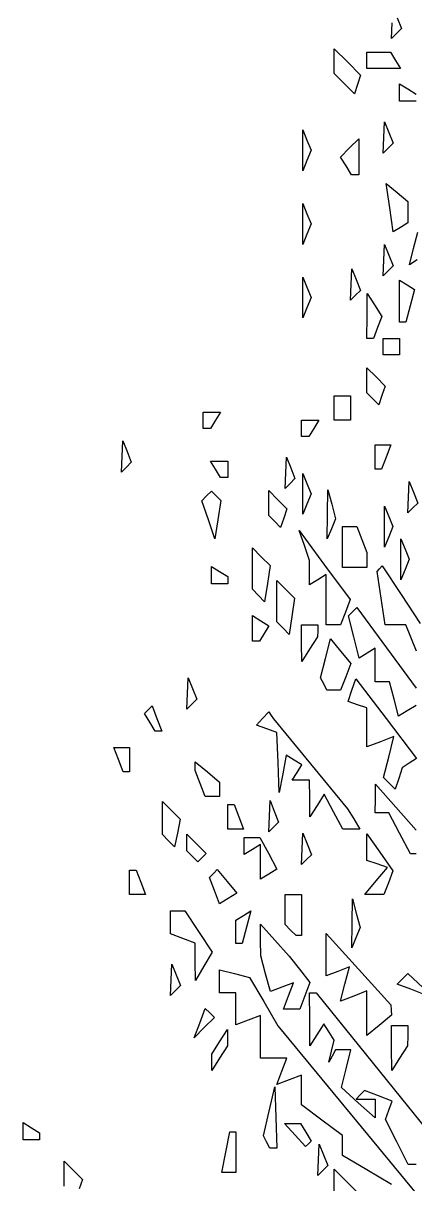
# Model space of a CAD drawing. Extents: x 137 to 489, y 18 to 824.
# Drawn here: x 185.4 to 223.6, y 486.3 to 599.8 of the extents above; entities that cross this region are included whole.
import ezdxf

# ---------------------------------------------------------------- set-up
doc = ezdxf.new("R2010")
doc.units = 0
doc.layers.add('Vrstva_1', color=7, linetype='CONTINUOUS')

msp = doc.modelspace()

# ---------------------------------------------------------------- linework, layer by layer
at = {"layer": 'Vrstva_1', "color": 7}
for p, q in [((221.35712, 598.348259), (221.420333, 599.881575)), ((221.903725, 600.364911), (222.323905, 599.314901)), ((221.840456, 598.831566), (221.35712, 598.348259)), ((221.840569, 598.831566), (221.840456, 598.831566)), ((222.323905, 599.314901), (221.840569, 598.831566)), ((215.757108, 596.145427), (215.757108, 597.35687)), ((215.757108, 597.35687), (217.049961, 596.064016)), ((215.757108, 594.934013), (215.757108, 596.145427)), ((217.049961, 596.064016), (218.342815, 594.771163)), ((218.957111, 596.21394), (218.957111, 597.013963)), ((218.957111, 597.013963), (220.109905, 597.013963)), ((218.957111, 595.413947), (218.957111, 596.21394)), ((220.109905, 597.013963), (221.262698, 597.013963)), ((221.262698, 597.013963), (221.757117, 596.21394)), ((221.757117, 596.21394), (222.251536, 595.413947)), ((216.747108, 593.944013), (215.757108, 594.934013)), ((220.604323, 595.413947), (218.957111, 595.413947)), ((222.251536, 595.413947), (220.604323, 595.413947)), ((217.737108, 592.954013), (216.747108, 593.944013)), ((218.039961, 593.862574), (217.737108, 592.954013)), ((218.342815, 594.771163), (218.039961, 593.862574)), ((222.157114, 593.061219), (222.157114, 593.908438)), ((222.157114, 593.908438), (222.957108, 593.414019)), ((222.157114, 592.214), (222.157114, 593.061219)), ((222.957108, 593.414019), (223.757101, 592.919572)), ((222.957108, 592.214), (222.157114, 592.214)), ((223.757101, 592.214), (222.957108, 592.214)), ((212.683416, 587.414208), (212.683416, 589.414221)), ((212.683416, 589.414221), (213.086928, 588.414214)), ((220.620339, 588.680841), (220.683552, 590.214186)), ((220.683552, 590.214186), (221.103731, 589.164177)), ((213.086928, 588.414214), (213.49044, 587.414208)), ((217.266812, 587.6439), (218.157117, 588.534205)), ((218.157117, 588.534205), (218.157117, 586.774202)), ((220.557127, 587.147525), (220.620339, 588.680841)), ((221.523911, 588.114167), (221.040575, 587.630832)), ((221.103731, 589.164177), (221.523911, 588.114167)), ((212.683416, 585.414196), (212.683416, 587.414208)), ((213.49044, 587.414208), (213.086928, 586.414202)), ((216.376534, 586.753622), (217.266812, 587.6439)), ((221.040462, 587.630832), (220.557127, 587.147525)), ((221.040575, 587.630832), (221.040462, 587.630832)), ((213.086928, 586.414202), (212.683416, 585.414196)), ((216.91404, 585.883925), (216.376534, 586.753622)), ((217.451546, 585.014199), (216.91404, 585.883925)), ((218.157117, 586.774202), (218.157117, 585.014199)), ((217.804317, 585.014199), (217.451546, 585.014199)), ((218.157117, 585.014199), (217.804317, 585.014199)), ((221.188119, 581.802857), (220.839911, 584.175314)), ((220.839911, 584.175314), (221.898509, 583.296744)), ((221.898509, 583.296744), (222.957108, 582.418174)), ((222.957108, 582.418174), (222.957108, 581.363345)), ((212.683416, 580.214322), (212.683416, 582.214334)), ((212.683416, 582.214334), (213.086928, 581.214328)), ((221.536327, 579.430429), (221.188119, 581.802857)), ((222.957108, 581.363345), (222.957108, 580.308517)), ((212.683416, 578.214309), (212.683416, 580.214322)), ((213.086928, 581.214328), (213.49044, 580.214322)), ((213.49044, 580.214322), (213.086928, 579.214315)), ((222.957108, 580.308517), (222.246717, 579.869459)), ((213.086928, 579.214315), (212.683416, 578.214309)), ((222.246717, 579.869459), (221.536327, 579.430429)), ((223.522506, 577.804192), (223.938859, 579.3963)), ((220.620339, 576.680964), (220.683552, 578.214281)), ((220.683552, 578.214281), (221.103731, 577.1643)), ((221.103731, 577.1643), (221.523911, 576.11429)), ((223.106153, 576.212085), (223.522506, 577.804192)), ((217.420336, 574.281011), (217.483549, 575.814356)), ((217.483549, 575.814356), (217.903728, 574.764347)), ((220.557127, 575.147619), (220.620339, 576.680964)), ((221.040462, 575.630955), (220.557127, 575.147619)), ((221.040575, 575.630955), (221.040462, 575.630955)), ((221.523911, 576.11429), (221.040575, 575.630955)), ((223.884774, 576.693295), (223.106153, 576.212085)), ((212.683416, 573.014492), (212.683416, 575.014504)), ((212.683416, 575.014504), (213.086928, 574.014498)), ((217.903728, 574.764347), (218.323908, 573.714337)), ((222.157114, 572.66172), (222.157114, 574.708901)), ((222.157114, 574.708901), (222.882018, 574.260914)), ((213.086928, 574.014498), (213.49044, 573.014492)), ((217.357123, 572.747695), (217.420336, 574.281011)), ((218.323908, 573.714337), (217.840572, 573.231002)), ((218.968449, 571.214407), (218.979788, 573.414403)), ((218.979788, 573.414403), (219.693495, 572.286952)), ((222.882018, 574.260914), (223.606894, 573.812898)), ((223.606894, 573.812898), (223.188698, 572.213704)), ((212.683416, 571.014479), (212.683416, 573.014492)), ((213.49044, 573.014492), (213.086928, 572.014485)), ((217.840459, 573.231002), (217.357123, 572.747695)), ((217.840572, 573.231002), (217.840459, 573.231002)), ((219.693495, 572.286952), (220.407231, 571.1595)), ((222.157114, 570.614482), (222.157114, 572.66172)), ((223.188698, 572.213704), (222.770503, 570.614482)), ((213.086928, 572.014485), (212.683416, 571.014479)), ((218.957111, 569.01441), (218.968449, 571.214407)), ((220.407231, 571.1595), (219.995668, 570.086955)), ((219.995668, 570.086955), (219.584078, 569.01441)), ((222.463823, 570.614482), (222.157114, 570.614482)), ((222.770503, 570.614482), (222.463823, 570.614482)), ((219.27153, 569.01441), (218.957111, 569.01441)), ((219.584078, 569.01441), (219.269687, 569.01441)), ((219.269687, 569.01441), (219.27153, 569.01441)), ((220.557127, 568.214303), (220.557127, 569.014296)), ((220.557127, 569.014296), (221.35712, 569.014296)), ((221.35712, 569.014296), (222.157114, 569.014296)), ((222.157114, 569.014296), (222.157114, 568.214303)), ((220.557127, 567.414281), (220.557127, 568.214303)), ((222.157114, 568.214303), (222.157114, 567.414281)), ((221.35712, 567.414281), (220.557127, 567.414281)), ((222.157114, 567.414281), (221.35712, 567.414281)), ((218.957366, 564.906866), (218.957366, 566.133531)), ((218.957366, 566.133531), (219.84736, 565.243537)), ((218.957366, 563.680202), (218.957366, 564.906866)), ((219.84736, 565.243537), (220.737382, 564.353515)), ((220.737382, 564.353515), (220.430701, 563.433531)), ((215.757363, 562.213528), (215.757363, 563.413518)), ((215.757363, 563.413518), (216.557357, 563.413518)), ((216.557357, 563.413518), (217.357379, 563.413518)), ((217.357379, 563.413518), (217.357379, 562.213528)), ((219.540708, 563.09686), (218.957366, 563.680202)), ((220.124021, 562.513518), (219.540708, 563.09686)), ((220.430701, 563.433531), (220.124021, 562.513518)), ((215.757363, 561.013537), (215.757363, 562.213528)), ((217.357379, 562.213528), (217.357379, 561.013537)), ((202.957379, 561.012432), (202.957379, 561.812426)), ((202.957379, 561.812426), (203.804597, 561.812426)), ((202.957379, 560.212418), (202.957379, 561.012432)), ((204.157369, 561.012432), (203.66295, 560.212418)), ((203.804597, 561.812426), (204.651788, 561.812426)), ((204.651788, 561.812426), (204.157369, 561.012432)), ((212.55736, 560.212418), (212.55736, 561.012432)), ((212.55736, 561.012432), (213.404579, 561.012432)), ((213.404579, 561.012432), (214.251797, 561.012432)), ((214.251797, 561.012432), (213.757379, 560.212418)), ((216.557357, 561.013537), (215.757363, 561.013537)), ((217.357379, 561.013537), (216.557357, 561.013537)), ((203.31015, 560.212418), (202.957379, 560.212418)), ((203.66295, 560.212418), (203.31015, 560.212418)), ((212.55736, 559.412425), (212.55736, 560.212418)), ((213.757379, 560.212418), (213.262931, 559.412425)), ((195.020569, 557.478992), (195.083782, 559.012314)), ((195.083782, 559.012314), (195.503961, 557.962328)), ((212.91016, 559.412425), (212.55736, 559.412425)), ((213.262931, 559.412425), (212.91016, 559.412425)), ((219.75736, 557.412435), (219.75736, 558.612431)), ((219.75736, 558.612431), (220.532267, 558.612431)), ((220.532267, 558.612431), (221.307146, 558.612431)), ((221.307146, 558.612431), (220.846686, 557.412435)), ((194.957357, 555.945647), (195.020569, 557.478992)), ((195.503961, 557.962328), (195.924112, 556.912318)), ((211.020585, 555.878835), (211.083797, 557.41218)), ((211.083797, 557.41218), (211.503977, 556.36217)), ((219.75736, 556.212416), (219.75736, 557.412435)), ((220.846686, 557.412435), (220.386197, 556.212416)), ((195.440692, 556.428983), (194.957357, 555.945647)), ((195.440805, 556.428983), (195.440692, 556.428983)), ((195.924112, 556.912318), (195.440805, 556.428983)), ((204.157369, 556.212302), (203.66295, 557.012324)), ((203.66295, 557.012324), (204.510141, 557.012324)), ((204.510141, 557.012324), (205.35736, 557.012324)), ((205.35736, 557.012324), (205.35736, 556.212302)), ((211.503977, 556.36217), (211.924157, 555.312161)), ((204.651788, 555.412309), (204.157369, 556.212302)), ((205.004588, 555.412309), (204.651788, 555.412309)), ((205.35736, 555.412309), (205.004588, 555.412309)), ((205.35736, 556.212302), (205.35736, 555.412309)), ((210.957372, 554.345518), (211.020585, 555.878835)), ((211.924157, 555.312161), (211.440821, 554.828825)), ((212.683672, 553.812293), (212.683672, 555.812249)), ((212.683672, 555.812249), (213.087183, 554.812243)), ((220.071779, 556.212416), (219.75736, 556.212416)), ((220.386197, 556.212416), (220.071779, 556.212416)), ((203.284327, 553.605817), (203.757372, 554.078863)), ((203.757372, 554.078863), (204.221999, 553.614236)), ((209.357357, 552.905546), (209.357357, 554.132211)), ((209.357357, 554.132211), (210.247379, 553.242189)), ((211.440708, 554.828825), (210.957372, 554.345518)), ((211.440821, 554.828825), (211.440708, 554.828825)), ((213.087183, 554.812243), (213.490695, 553.812293)), ((215.113445, 551.812195), (215.143209, 554.212176)), ((215.143209, 554.212176), (215.511996, 552.79698)), ((223.020575, 553.478939), (223.083788, 555.012255)), ((223.083788, 555.012255), (223.503968, 553.962274)), ((202.811281, 553.132772), (203.284327, 553.605817)), ((203.454916, 551.272479), (202.811281, 553.132772)), ((204.221999, 553.614236), (204.686654, 553.149581)), ((204.686654, 553.149581), (204.392616, 551.280898)), ((209.357357, 551.678854), (209.357357, 552.905546)), ((210.247379, 553.242189), (211.137372, 552.352195)), ((212.683672, 551.81228), (212.683672, 553.812293)), ((213.490695, 553.812293), (213.087183, 552.812287)), ((222.957363, 551.945622), (223.020575, 553.478939)), ((223.924147, 552.912293), (223.440812, 552.428957)), ((223.503968, 553.962274), (223.924147, 552.912293)), ((211.137372, 552.352195), (210.830692, 551.432211)), ((213.087183, 552.812287), (212.683672, 551.81228)), ((215.083681, 549.412186), (215.113445, 551.812195)), ((215.511996, 552.79698), (215.880783, 551.381754)), ((220.683694, 550.612205), (220.683694, 552.612189)), ((220.683694, 552.612189), (221.087205, 551.612211)), ((223.440698, 552.428957), (222.957363, 551.945622)), ((223.440812, 552.428957), (223.440698, 552.428957)), ((204.09855, 549.412186), (203.454916, 551.272479)), ((204.392616, 551.280898), (204.09855, 549.412186)), ((209.940698, 551.09554), (209.357357, 551.678854)), ((210.52404, 550.512198), (209.940698, 551.09554)), ((210.830692, 551.432211), (210.52404, 550.512198)), ((215.880783, 551.381754), (215.482374, 550.39697)), ((216.557357, 548.612306), (216.557357, 550.612318)), ((216.557357, 550.612318), (217.271772, 550.612318)), ((217.271772, 550.612318), (217.986188, 550.612318)), ((217.986188, 550.612318), (218.471763, 549.346876)), ((220.683694, 548.612192), (220.683694, 550.612205)), ((221.087205, 551.612211), (221.490717, 550.612205)), ((221.490717, 550.612205), (221.087205, 549.612198)), ((212.83986, 548.746866), (212.322339, 550.212321)), ((212.322339, 550.212321), (214.82519, 546.83949)), ((215.482119, 550.39697), (215.083681, 549.412186)), ((215.482374, 550.39697), (215.482119, 550.39697)), ((221.087205, 549.612198), (220.683694, 548.612192)), ((207.757511, 546.505654), (207.757511, 548.532312)), ((207.757511, 548.532312), (208.625224, 547.66457)), ((213.357382, 547.281468), (212.83986, 548.746866)), ((216.557357, 546.612321), (216.557357, 548.612306)), ((218.471763, 549.346876), (218.957366, 548.081461)), ((222.283681, 547.412315), (222.283681, 549.412299)), ((222.283681, 549.412299), (222.687193, 548.412321)), ((222.687193, 548.412321), (223.090705, 547.412315)), ((208.625224, 547.66457), (209.492966, 546.796857)), ((213.357382, 546.099676), (213.357382, 547.281468)), ((218.957366, 548.081461), (218.957366, 547.346891)), ((218.957366, 547.346891), (218.957366, 546.612321)), ((222.283681, 545.412302), (222.283681, 547.412315)), ((223.090705, 547.412315), (222.687193, 546.412309)), ((203.757372, 545.859524), (203.757372, 546.706743)), ((203.757372, 546.706743), (204.557366, 546.212324)), ((204.557366, 546.212324), (205.35736, 545.717877)), ((207.757511, 544.478967), (207.757511, 546.505654)), ((209.492966, 546.796857), (209.225092, 545.028633)), ((213.357382, 544.917883), (213.357382, 546.099676)), ((214.82519, 546.83949), (217.328012, 543.466687)), ((217.757375, 546.612321), (216.557357, 546.612321)), ((218.957366, 546.612321), (217.757375, 546.612321)), ((219.947479, 546.214819), (220.19381, 546.489213)), ((220.343451, 543.614825), (219.947479, 546.214819)), ((220.19381, 546.489213), (220.440141, 546.76389)), ((220.440141, 546.76389), (222.29896, 543.952573)), ((222.687193, 546.412309), (222.283681, 545.412302)), ((203.757372, 545.012306), (203.757372, 545.859524)), ((204.557366, 545.012306), (203.757372, 545.012306)), ((205.35736, 545.012306), (204.557366, 545.012306)), ((205.35736, 545.717877), (205.35736, 545.365106)), ((205.35736, 545.365106), (205.35736, 545.012306)), ((209.225092, 545.028633), (208.957501, 543.260409)), ((210.15752, 543.30565), (210.15752, 545.332309)), ((210.15752, 545.332309), (211.025234, 544.464595)), ((214.157375, 545.412302), (213.357382, 544.917883)), ((214.957369, 545.90675), (214.157375, 545.412302)), ((214.957369, 543.459515), (214.957369, 545.90675)), ((208.35752, 543.869688), (207.757511, 544.478967)), ((208.957501, 543.260409), (208.35752, 543.869688)), ((211.025234, 544.464595), (211.892975, 543.596854)), ((222.29896, 543.952573), (224.15775, 541.141257)), ((210.15752, 541.278964), (210.15752, 543.30565)), ((211.892975, 543.596854), (211.625101, 541.82863)), ((214.957369, 541.012309), (214.957369, 543.459515)), ((217.328012, 543.466687), (216.857092, 542.239483)), ((217.565555, 542.287389), (217.965892, 542.687726)), ((217.965892, 542.687726), (220.861624, 538.742948)), ((220.739451, 541.014832), (220.343451, 543.614825)), ((207.757369, 540.659537), (207.757369, 541.906724)), ((207.757369, 541.906724), (208.570402, 541.404255)), ((211.625101, 541.82863), (211.357511, 540.060406)), ((216.857092, 542.239483), (216.386172, 541.012309)), ((217.165218, 541.887052), (217.565555, 542.287389)), ((217.684752, 539.81708), (217.165218, 541.887052)), ((207.757369, 539.412321), (207.757369, 540.659537)), ((208.570402, 541.404255), (209.383464, 540.901757)), ((209.383464, 540.901757), (208.923202, 540.157039)), ((210.757501, 540.669685), (210.15752, 541.278964)), ((211.357511, 540.060406), (210.757501, 540.669685)), ((212.570541, 539.212252), (212.559202, 541.012252)), ((212.559202, 541.012252), (213.359224, 541.012252)), ((213.359224, 541.012252), (214.159218, 541.012252)), ((214.147879, 540.412243), (214.136541, 539.812261)), ((214.159218, 541.012252), (214.147879, 540.412243)), ((215.671785, 541.012309), (214.957369, 541.012309)), ((216.386172, 541.012309), (215.671785, 541.012309)), ((221.75159, 541.014832), (220.739451, 541.014832)), ((222.763728, 541.014832), (221.75159, 541.014832)), ((223.811725, 538.414838), (222.763728, 541.014832)), ((208.110141, 539.412321), (207.757369, 539.412321)), ((208.462941, 539.412321), (208.110141, 539.412321)), ((208.923202, 540.157039), (208.462941, 539.412321)), ((214.136541, 539.812261), (213.357382, 538.612243)), ((214.897303, 537.718479), (215.385202, 539.624665)), ((215.385202, 539.624665), (216.385095, 538.419855)), ((218.204286, 537.747109), (217.684752, 539.81708)), ((212.581879, 537.412252), (212.570541, 539.212252)), ((213.357382, 538.612243), (212.581879, 537.412252)), ((216.385095, 538.419855), (217.384988, 537.215074)), ((218.980837, 538.227043), (218.204286, 537.747109)), ((219.75736, 538.706976), (218.980837, 538.227043)), ((219.75736, 537.059764), (219.75736, 538.706976)), ((220.861624, 538.742948), (223.757357, 534.79817)), ((214.409404, 535.812293), (214.897303, 537.718479)), ((217.384988, 537.215074), (216.88558, 535.913688)), ((219.75736, 535.412551), (219.75736, 537.059764)), ((216.88558, 535.913688), (216.386172, 534.612274)), ((201.420575, 534.27909), (201.483788, 535.812435)), ((201.483788, 535.812435), (201.903968, 534.762425)), ((201.903968, 534.762425), (202.324147, 533.712416)), ((214.730597, 535.212283), (214.409404, 535.812293)), ((215.051791, 534.612274), (214.730597, 535.212283)), ((217.487007, 534.601701), (217.856645, 535.710614)), ((217.856645, 535.710614), (220.826588, 531.820998)), ((220.464065, 535.412551), (219.75736, 535.412551)), ((221.170771, 535.412551), (220.464065, 535.412551)), ((221.610226, 533.732032), (221.170771, 535.412551)), ((201.357363, 532.745773), (201.420575, 534.27909)), ((202.324147, 533.712416), (201.840812, 533.22908)), ((215.718982, 534.612274), (215.051791, 534.612274)), ((216.386172, 534.612274), (215.718982, 534.612274)), ((217.117369, 533.492759), (217.487007, 534.601701)), ((222.049681, 532.051569), (221.610226, 533.732032)), ((197.197152, 532.318989), (197.57844, 532.700277)), ((197.57844, 532.700277), (197.9597, 533.081537)), ((197.9597, 533.081537), (198.433426, 531.847049)), ((201.840698, 533.22908), (201.357363, 532.745773)), ((201.840812, 533.22908), (201.840698, 533.22908)), ((208.75936, 531.836589), (209.359341, 532.479458)), ((209.359341, 532.479458), (209.584695, 532.146132)), ((218.037382, 533.186107), (217.117369, 533.492759)), ((218.957366, 532.879427), (218.037382, 533.186107)), ((218.957366, 530.9712), (218.957366, 532.879427)), ((222.903533, 532.579266), (222.049681, 532.051569)), ((223.757357, 533.106964), (222.903533, 532.579266)), ((197.724481, 531.465761), (197.197152, 532.318989)), ((198.251782, 530.612532), (197.724481, 531.465761)), ((198.433426, 531.847049), (198.907152, 530.612532)), ((208.15935, 531.193748), (208.75936, 531.836589)), ((209.584695, 532.146132), (209.810049, 531.812806)), ((209.810049, 531.812806), (213.441344, 527.412784)), ((220.826588, 531.820998), (223.796531, 527.931411)), ((198.579467, 530.612532), (198.251782, 530.612532)), ((198.907152, 530.612532), (198.579467, 530.612532)), ((209.159357, 530.836611), (208.15935, 531.193748)), ((210.159363, 530.479446), (209.159357, 530.836611)), ((210.268213, 527.546126), (210.159363, 530.479446)), ((218.957366, 529.062973), (218.957366, 530.9712)), ((220.27712, 529.569411), (218.957366, 529.062973)), ((221.596846, 530.075849), (220.27712, 529.569411)), ((221.091684, 528.06308), (221.596846, 530.075849)), ((194.668053, 527.812639), (194.207593, 529.012658)), ((194.207593, 529.012658), (194.982471, 529.012658)), ((194.982471, 529.012658), (195.757379, 529.012658)), ((195.757379, 529.012658), (195.757379, 527.812639)), ((211.073564, 528.236532), (210.725328, 526.424655)), ((211.829423, 527.769383), (211.073564, 528.236532)), ((220.586494, 526.050312), (221.091684, 528.06308)), ((223.796531, 527.931411), (223.096912, 527.472085)), ((195.128541, 526.612649), (194.668053, 527.812639)), ((195.757379, 527.812639), (195.757379, 526.612649)), ((202.157357, 527.176261), (202.157357, 527.6088)), ((202.157357, 527.6088), (203.357375, 526.612876)), ((202.157357, 526.743723), (202.157357, 527.176261)), ((210.377064, 524.612806), (210.268213, 527.546126)), ((212.585281, 527.302233), (211.829423, 527.769383)), ((212.12502, 526.557515), (212.585281, 527.302233)), ((213.441344, 527.412784), (217.07261, 523.012791)), ((222.397294, 527.012759), (222.060651, 525.962778)), ((223.096912, 527.472085), (222.397294, 527.012759)), ((195.44296, 526.612649), (195.128541, 526.612649)), ((195.757379, 526.612649), (195.44296, 526.612649)), ((202.64296, 525.478309), (202.157357, 526.743723)), ((203.357375, 526.612876), (204.557366, 525.61698)), ((204.557366, 525.61698), (204.557366, 524.914923)), ((210.725328, 526.424655), (210.377064, 524.612806)), ((211.664758, 525.812797), (212.12502, 526.557515)), ((212.511977, 525.812797), (211.664758, 525.812797)), ((213.359196, 525.812797), (212.511977, 525.812797)), ((213.370534, 524.012797), (213.359196, 525.812797)), ((221.155265, 525.48154), (220.586494, 526.050312)), ((222.060651, 525.962778), (221.724037, 524.912769)), ((203.128563, 524.212866), (202.64296, 525.478309)), ((204.557366, 524.914923), (204.557366, 524.212866)), ((219.782928, 524.012882), (219.80844, 525.412885)), ((219.80844, 525.412885), (221.783168, 523.168271)), ((221.724037, 524.912769), (221.155265, 525.48154)), ((198.957438, 522.106214), (198.957438, 523.732876)), ((198.957438, 523.732876), (199.832437, 522.857849)), ((203.84295, 524.212866), (203.128563, 524.212866)), ((204.557366, 524.212866), (203.84295, 524.212866)), ((205.35736, 522.212797), (205.35736, 523.412787)), ((205.35736, 523.412787), (205.671779, 523.412787)), ((205.671779, 523.412787), (205.986197, 523.412787)), ((205.986197, 523.412787), (206.446686, 522.212797)), ((209.420569, 522.279383), (209.483782, 523.812699)), ((209.483782, 523.812699), (209.903961, 522.762718)), ((213.381873, 522.212797), (213.370534, 524.012797)), ((214.785391, 524.428951), (214.083618, 523.320888)), ((215.699536, 522.720879), (214.785391, 524.428951)), ((219.757416, 522.612879), (219.782928, 524.012882)), ((199.832437, 522.857849), (200.707464, 521.982822)), ((205.35736, 521.012806), (205.35736, 522.212797)), ((206.446686, 522.212797), (206.907146, 521.012806)), ((209.357357, 520.746038), (209.420569, 522.279383)), ((209.903961, 522.762718), (210.324112, 521.712709)), ((214.083618, 523.320888), (213.381873, 522.212797)), ((216.613653, 521.012806), (215.699536, 522.720879)), ((217.07261, 523.012791), (217.663209, 522.012784)), ((220.422254, 522.612879), (219.757416, 522.612879)), ((221.087064, 522.612879), (220.422254, 522.612879)), ((222.157426, 520.612866), (221.087064, 522.612879)), ((221.783168, 523.168271), (223.757867, 520.923657)), ((198.957438, 520.479553), (198.957438, 522.106214)), ((200.707464, 521.982822), (200.43239, 520.626076)), ((209.840692, 521.229373), (209.357357, 520.746038)), ((209.840805, 521.229373), (209.840692, 521.229373)), ((210.324112, 521.712709), (209.840805, 521.229373)), ((217.663209, 522.012784), (218.253779, 521.012806)), ((199.55742, 519.874441), (198.957438, 520.479553)), ((200.43239, 520.626076), (200.157429, 519.269357)), ((201.357363, 519.706261), (201.357363, 520.532929)), ((201.357363, 520.532929), (202.304021, 519.586271)), ((206.132267, 521.012806), (205.35736, 521.012806)), ((206.907146, 521.012806), (206.132267, 521.012806)), ((206.957375, 519.365707), (206.957375, 520.212926)), ((206.957375, 520.212926), (207.729221, 520.212926)), ((207.729221, 520.212926), (208.501067, 520.212926)), ((208.501067, 520.212926), (209.331391, 518.661496)), ((212.620572, 519.07955), (212.683785, 520.612866)), ((212.683785, 520.612866), (213.103936, 519.562885)), ((217.432723, 521.012806), (216.613653, 521.012806)), ((218.253779, 521.012806), (217.432723, 521.012806)), ((218.957366, 519.257622), (218.957366, 520.568957)), ((218.957366, 520.568957), (220.228733, 518.753849)), ((223.227788, 518.612882), (222.157426, 520.612866)), ((200.157429, 519.269357), (199.55742, 519.874441)), ((201.357363, 518.879594), (201.357363, 519.706261)), ((201.890701, 518.346283), (201.357363, 518.879594)), ((202.304021, 519.586271), (203.250708, 518.639613)), ((206.957375, 518.518517), (206.957375, 519.365707)), ((207.757369, 519.012935), (206.957375, 518.518517)), ((208.557363, 519.507354), (207.757369, 519.012935)), ((208.557363, 517.812945), (208.557363, 519.507354)), ((212.55736, 517.546205), (212.620572, 519.07955)), ((213.103936, 519.562885), (213.524116, 518.512876)), ((218.957366, 517.946287), (218.957366, 519.257622)), ((202.42404, 517.812945), (201.890701, 518.346283)), ((202.83736, 518.226265), (202.42404, 517.812945)), ((203.250708, 518.639613), (202.83736, 518.226265)), ((208.557363, 516.118507), (208.557363, 517.812945)), ((209.331391, 518.661496), (210.161687, 517.110038)), ((213.040695, 518.02954), (212.55736, 517.546205)), ((213.040809, 518.02954), (213.040695, 518.02954)), ((213.524116, 518.512876), (213.040809, 518.02954)), ((219.957372, 517.609701), (218.957366, 517.946287)), ((220.228733, 518.753849), (221.500072, 516.93874)), ((223.492544, 518.612882), (223.227788, 518.612882)), ((223.757867, 518.612882), (223.492544, 518.612882)), ((195.757379, 515.812932), (195.757379, 517.012923)), ((195.757379, 517.012923), (196.071769, 517.012923)), ((196.071769, 517.012923), (196.386188, 517.012923)), ((196.386188, 517.012923), (196.846676, 515.812932)), ((203.559712, 516.281953), (203.944544, 516.666756)), ((203.944544, 516.666756), (204.329375, 517.051587)), ((204.329375, 517.051587), (205.282213, 515.903499)), ((209.359539, 516.614287), (208.557363, 516.118507)), ((210.161687, 517.110038), (209.359539, 516.614287)), ((219.859407, 515.943043), (220.957379, 517.273115)), ((220.957379, 517.273115), (219.957372, 517.609701)), ((221.500072, 516.93874), (221.053842, 515.775827)), ((195.757379, 514.612942), (195.757379, 515.812932)), ((196.846676, 515.812932), (197.307164, 514.612942)), ((204.052884, 514.996724), (203.559712, 516.281953)), ((205.282213, 515.903499), (206.235051, 514.755383)), ((218.761464, 514.612942), (219.859407, 515.943043)), ((221.053842, 515.775827), (220.607583, 514.612942)), ((196.532257, 514.612942), (195.757379, 514.612942)), ((197.307164, 514.612942), (196.532257, 514.612942)), ((204.546056, 513.711524), (204.052884, 514.996724)), ((206.235051, 514.755383), (205.390582, 514.233468)), ((210.957316, 513.146268), (210.957316, 514.612942)), ((210.957316, 514.612942), (211.757309, 514.612942)), ((211.757309, 514.612942), (212.557303, 514.612942)), ((212.557303, 514.612942), (212.557303, 512.612929)), ((219.684509, 514.612942), (218.761464, 514.612942)), ((220.607583, 514.612942), (219.684509, 514.612942)), ((205.390582, 514.233468), (204.546056, 513.711524)), ((210.957316, 511.679594), (210.957316, 513.146268)), ((217.513454, 511.812992), (217.543218, 514.213002)), ((217.543218, 514.213002), (217.912005, 512.797776)), ((199.754994, 511.898598), (199.754994, 513.012983)), ((199.754994, 513.012983), (200.463004, 513.012983)), ((200.463004, 513.012983), (201.170985, 513.012983)), ((201.170985, 513.012983), (202.492922, 510.995452)), ((206.157382, 512.118567), (206.882768, 512.566894)), ((206.157382, 510.965773), (206.157382, 512.118567)), ((206.882768, 512.566894), (207.608153, 513.015194)), ((207.608153, 513.015194), (207.189448, 511.414101)), ((212.557303, 512.612929), (212.557303, 510.612945)), ((217.912005, 512.797776), (218.280793, 511.382551)), ((199.754994, 510.784186), (199.754994, 511.898598)), ((202.492922, 510.995452), (203.814887, 508.977921)), ((206.157382, 509.81298), (206.157382, 510.965773)), ((207.189448, 511.414101), (206.770771, 509.81298)), ((208.567879, 510.163824), (208.556541, 511.714658)), ((208.556541, 511.714658), (209.956544, 510.15342)), ((211.490654, 511.146283), (210.957316, 511.679594)), ((212.023964, 510.612945), (211.490654, 511.146283)), ((217.48369, 509.412983), (217.513454, 511.812992)), ((218.280793, 511.382551), (217.882355, 510.397767)), ((200.955013, 510.323698), (199.754994, 510.784186)), ((202.155004, 509.863209), (200.955013, 510.323698)), ((202.180516, 508.038094), (202.155004, 509.863209)), ((206.464062, 509.81298), (206.157382, 509.81298)), ((206.770771, 509.81298), (206.464062, 509.81298)), ((208.579218, 508.612961), (208.567879, 510.163824)), ((209.956544, 510.15342), (211.356547, 508.592211)), ((212.290705, 510.612945), (212.023964, 510.612945)), ((212.557303, 510.612945), (212.290705, 510.612945)), ((214.957369, 508.740945), (214.957369, 510.81874)), ((214.957369, 510.81874), (218.124547, 507.315855)), ((217.882128, 510.397767), (217.48369, 509.412983)), ((217.882355, 510.397767), (217.882128, 510.397767)), ((203.814887, 508.977921), (203.009281, 507.595436)), ((209.047133, 506.868321), (208.579218, 508.612961)), ((211.356547, 508.592211), (212.370358, 507.303978)), ((214.957369, 506.663178), (214.957369, 508.740945)), ((199.820588, 506.27965), (199.883801, 507.812995)), ((199.883801, 507.812995), (200.30398, 506.762986)), ((202.206027, 506.213008), (202.180516, 508.038094)), ((203.011634, 507.595436), (202.206027, 506.213008)), ((203.009281, 507.595436), (203.011634, 507.595436)), ((217.24062, 507.539339), (216.098994, 507.101272)), ((216.802582, 505.864261), (217.24062, 507.539339)), ((200.30398, 506.762986), (200.72416, 505.713005)), ((204.556204, 506.138485), (204.556204, 507.263613)), ((204.556204, 507.263613), (206.017379, 506.881474)), ((206.017379, 506.881474), (207.478582, 506.499392)), ((207.478582, 506.499392), (208.870534, 504.143008)), ((209.51502, 505.123682), (209.047133, 506.868321)), ((212.370358, 507.303978), (213.384169, 506.015773)), ((216.098994, 507.101272), (214.957369, 506.663178)), ((218.124547, 507.315855), (221.291753, 503.81297)), ((221.928358, 505.850627), (222.446021, 506.36829)), ((222.446021, 506.36829), (222.963684, 506.885953)), ((222.963684, 506.885953), (224.93586, 505.033172)), ((199.757375, 504.746334), (199.820588, 506.27965)), ((200.240711, 505.229669), (199.757375, 504.746334)), ((200.240824, 505.229669), (200.240711, 505.229669)), ((200.72416, 505.713005), (200.240824, 505.229669)), ((204.556204, 505.013386), (204.556204, 506.138485)), ((210.645278, 505.557411), (209.51502, 505.123682)), ((211.775508, 505.991112), (210.645278, 505.557411)), ((211.280834, 504.702028), (211.775508, 505.991112)), ((213.384169, 506.015773), (212.884761, 504.714359)), ((216.364544, 504.189184), (216.802582, 505.864261)), ((218.957366, 505.184145), (217.660941, 504.686665)), ((218.957366, 503.000589), (218.957366, 505.184145)), ((223.242868, 505.346202), (221.928358, 505.850627)), ((224.557379, 504.841776), (223.242868, 505.346202)), ((205.356197, 505.013386), (204.556204, 505.013386)), ((206.15622, 505.013386), (205.356197, 505.013386)), ((206.15622, 503.438485), (206.15622, 505.013386)), ((208.870534, 504.143008), (210.262459, 501.786652)), ((210.786188, 503.412973), (211.280834, 504.702028)), ((212.884761, 504.714359), (212.385382, 503.412973)), ((213.370705, 502.413392), (213.359366, 505.013386)), ((213.359366, 505.013386), (213.672027, 505.013386)), ((213.672027, 505.013386), (213.984689, 505.013386)), ((213.984689, 505.013386), (220.272018, 497.217515)), ((217.660941, 504.686665), (216.364544, 504.189184)), ((202.608802, 502.047354), (203.155038, 503.481855)), ((203.155038, 503.481855), (203.602856, 503.034009)), ((203.602856, 503.034009), (204.050701, 502.586192)), ((206.15622, 501.863613), (206.15622, 503.438485)), ((211.586182, 503.412973), (210.786188, 503.412973)), ((212.385382, 503.412973), (211.58536, 503.412973)), ((211.58536, 503.412973), (211.586182, 503.412973)), ((218.957366, 500.817061), (218.957366, 503.000589)), ((221.291753, 503.81297), (221.324635, 503.310926)), ((221.324635, 503.310926), (221.357517, 502.808882)), ((202.062566, 500.612854), (202.608802, 502.047354)), ((204.050701, 502.586192), (203.056648, 501.599509)), ((207.35621, 502.324101), (206.15622, 501.863613)), ((208.556201, 502.784561), (207.35621, 502.324101)), ((208.556201, 500.69897), (208.556201, 502.784561)), ((210.262459, 501.786652), (217.331612, 493.200028)), ((213.382043, 499.813398), (213.370705, 502.413392)), ((214.757527, 501.984227), (214.069785, 500.898813)), ((215.260138, 501.170995), (214.757527, 501.984227)), ((220.157357, 501.812957), (218.957366, 500.817061)), ((221.357517, 502.808882), (220.157357, 501.812957)), ((221.370528, 499.612847), (221.35919, 501.812844)), ((221.35919, 501.812844), (222.159183, 501.812844)), ((222.159183, 501.812844), (222.959177, 501.812844)), ((222.959177, 501.812844), (222.947838, 500.812866)), ((203.056648, 501.599509), (202.062566, 500.612854)), ((204.557366, 500.212857), (205.332868, 501.412847)), ((205.332868, 501.412847), (205.332868, 500.612854)), ((208.556201, 498.61338), (208.556201, 500.69897)), ((214.069785, 500.898813), (213.382043, 499.813398)), ((215.76272, 500.357764), (215.260138, 501.170995)), ((222.947838, 500.812866), (222.9365, 499.81286)), ((203.781864, 499.012866), (204.557366, 500.212857)), ((205.332868, 499.81286), (204.557366, 498.612841)), ((205.332868, 500.612854), (205.332868, 499.81286)), ((215.491161, 499.285587), (215.76272, 500.357764)), ((221.381867, 497.41285), (221.370528, 499.612847)), ((222.9365, 499.81286), (222.157369, 498.612841)), ((203.781864, 498.212844), (203.781864, 499.012866)), ((204.557366, 498.612841), (203.781864, 497.41285)), ((209.841797, 498.61338), (208.556201, 498.61338)), ((211.127394, 498.61338), (209.841797, 498.61338)), ((210.63272, 497.324324), (211.127394, 498.61338)), ((215.219602, 498.213383), (215.491161, 499.285587)), ((215.555139, 498.813392), (215.219602, 498.213383)), ((215.890705, 499.413402), (215.555139, 498.813392)), ((216.639278, 499.413402), (215.890705, 499.413402)), ((217.387851, 499.413402), (216.639278, 499.413402)), ((216.927306, 497.578394), (217.387851, 499.413402)), ((222.157369, 498.612841), (221.381867, 497.41285)), ((203.781864, 497.41285), (203.781864, 498.212844)), ((210.138075, 496.035241), (210.63272, 497.324324)), ((216.466733, 495.743386), (216.927306, 497.578394)), ((211.347136, 496.499216), (210.138075, 496.035241)), ((212.556197, 496.963162), (211.347136, 496.499216)), ((212.556197, 495.500343), (212.556197, 496.963162)), ((220.272018, 497.217515), (226.559347, 489.421672)), ((209.405432, 493.412683), (209.968053, 495.812693)), ((209.968053, 495.812693), (210.06273, 492.812674)), ((212.556197, 494.037524), (212.556197, 495.500343)), ((218.112046, 494.254403), (216.466733, 495.743386)), ((218.309536, 495.03223), (217.890717, 494.613383)), ((218.728355, 495.451049), (218.309536, 495.03223)), ((220.076683, 494.933641), (218.728355, 495.451049)), ((214.55621, 492.535559), (212.556197, 494.037524)), ((217.890717, 494.613383), (218.824024, 494.613383)), ((219.75736, 492.76542), (218.112046, 494.254403)), ((218.824024, 494.613383), (219.75736, 494.613383)), ((219.75736, 494.613383), (219.75736, 493.689402)), ((221.424982, 494.416261), (220.076683, 494.933641)), ((221.100953, 493.514816), (221.424982, 494.416261)), ((208.842783, 491.012674), (209.405432, 493.412683)), ((210.06273, 492.812674), (210.157407, 489.812683)), ((217.331612, 493.200028), (224.400736, 484.613405)), ((219.75736, 493.689402), (219.75736, 492.76542)), ((220.776897, 492.613398), (221.100953, 493.514816)), ((185.357375, 491.459896), (185.357375, 492.307115)), ((185.357375, 492.307115), (186.157369, 491.812696)), ((186.157369, 491.812696), (186.957363, 491.318249)), ((211.925886, 491.093291), (210.894358, 492.212608)), ((210.894358, 492.212608), (211.678676, 492.212608)), ((211.678676, 492.212608), (212.462994, 492.212608)), ((212.462994, 492.212608), (212.990323, 491.35938)), ((216.556194, 491.033622), (214.55621, 492.535559)), ((221.887681, 490.413402), (220.776897, 492.613398)), ((185.357375, 490.612677), (185.357375, 491.459896)), ((186.157369, 490.612677), (185.357375, 490.612677)), ((186.957363, 490.612677), (186.157369, 490.612677)), ((186.957363, 491.318249), (186.957363, 490.965477)), ((186.957363, 490.965477), (186.957363, 490.612677)), ((205.161571, 489.4128), (205.543879, 491.412784)), ((205.543879, 491.412784), (205.850645, 491.412784)), ((205.850645, 491.412784), (206.157382, 491.412784)), ((206.157382, 491.412784), (206.157382, 489.4128)), ((209.147309, 490.412693), (208.842783, 491.012674)), ((212.957413, 489.973975), (211.925886, 491.093291)), ((212.990323, 491.35938), (213.517653, 490.506151)), ((213.517653, 490.506151), (213.237476, 490.240148)), ((216.556194, 490.068737), (216.556194, 491.033622)), ((204.779234, 487.412787), (205.161571, 489.4128)), ((206.157382, 489.4128), (206.157382, 487.412787)), ((209.451779, 489.812683), (209.147309, 490.412693)), ((209.804579, 489.812683), (209.451779, 489.812683)), ((210.157407, 489.812683), (209.804579, 489.812683)), ((213.237476, 490.240148), (212.957413, 489.973975)), ((214.220588, 488.679335), (214.283801, 490.21268)), ((214.283801, 490.21268), (214.70398, 489.162671)), ((216.556194, 489.103852), (216.556194, 490.068737)), ((222.998465, 488.213405), (221.887681, 490.413402)), ((189.357372, 487.305978), (189.357372, 488.532643)), ((189.357372, 488.532643), (190.247366, 487.642649)), ((214.157375, 487.146019), (214.220588, 488.679335)), ((214.70398, 489.162671), (215.12416, 488.11269)), ((218.956204, 487.686132), (216.556194, 489.103852)), ((223.777908, 488.213405), (222.998465, 488.213405)), ((189.357372, 486.079313), (189.357372, 487.305978)), ((190.247366, 487.642649), (191.13736, 486.752655)), ((205.468308, 487.412787), (204.779234, 487.412787)), ((206.157382, 487.412787), (205.468308, 487.412787)), ((214.640711, 487.629354), (214.157375, 487.146019)), ((214.640824, 487.629354), (214.640711, 487.629354)), ((215.12416, 488.11269), (214.640824, 487.629354)), ((215.757334, 486.431206), (215.757334, 487.755439)), ((215.757334, 487.755439), (217.016399, 486.496375)), ((221.356213, 486.268413), (218.956204, 487.686132)), ((191.13736, 486.752655), (190.830708, 485.832643)), ((215.757334, 485.107002), (215.757334, 486.431206)), ((217.016399, 486.496375), (218.275464, 485.237282))]:
    msp.add_line(p, q, dxfattribs=at)

doc.saveas('drawing.dxf')
